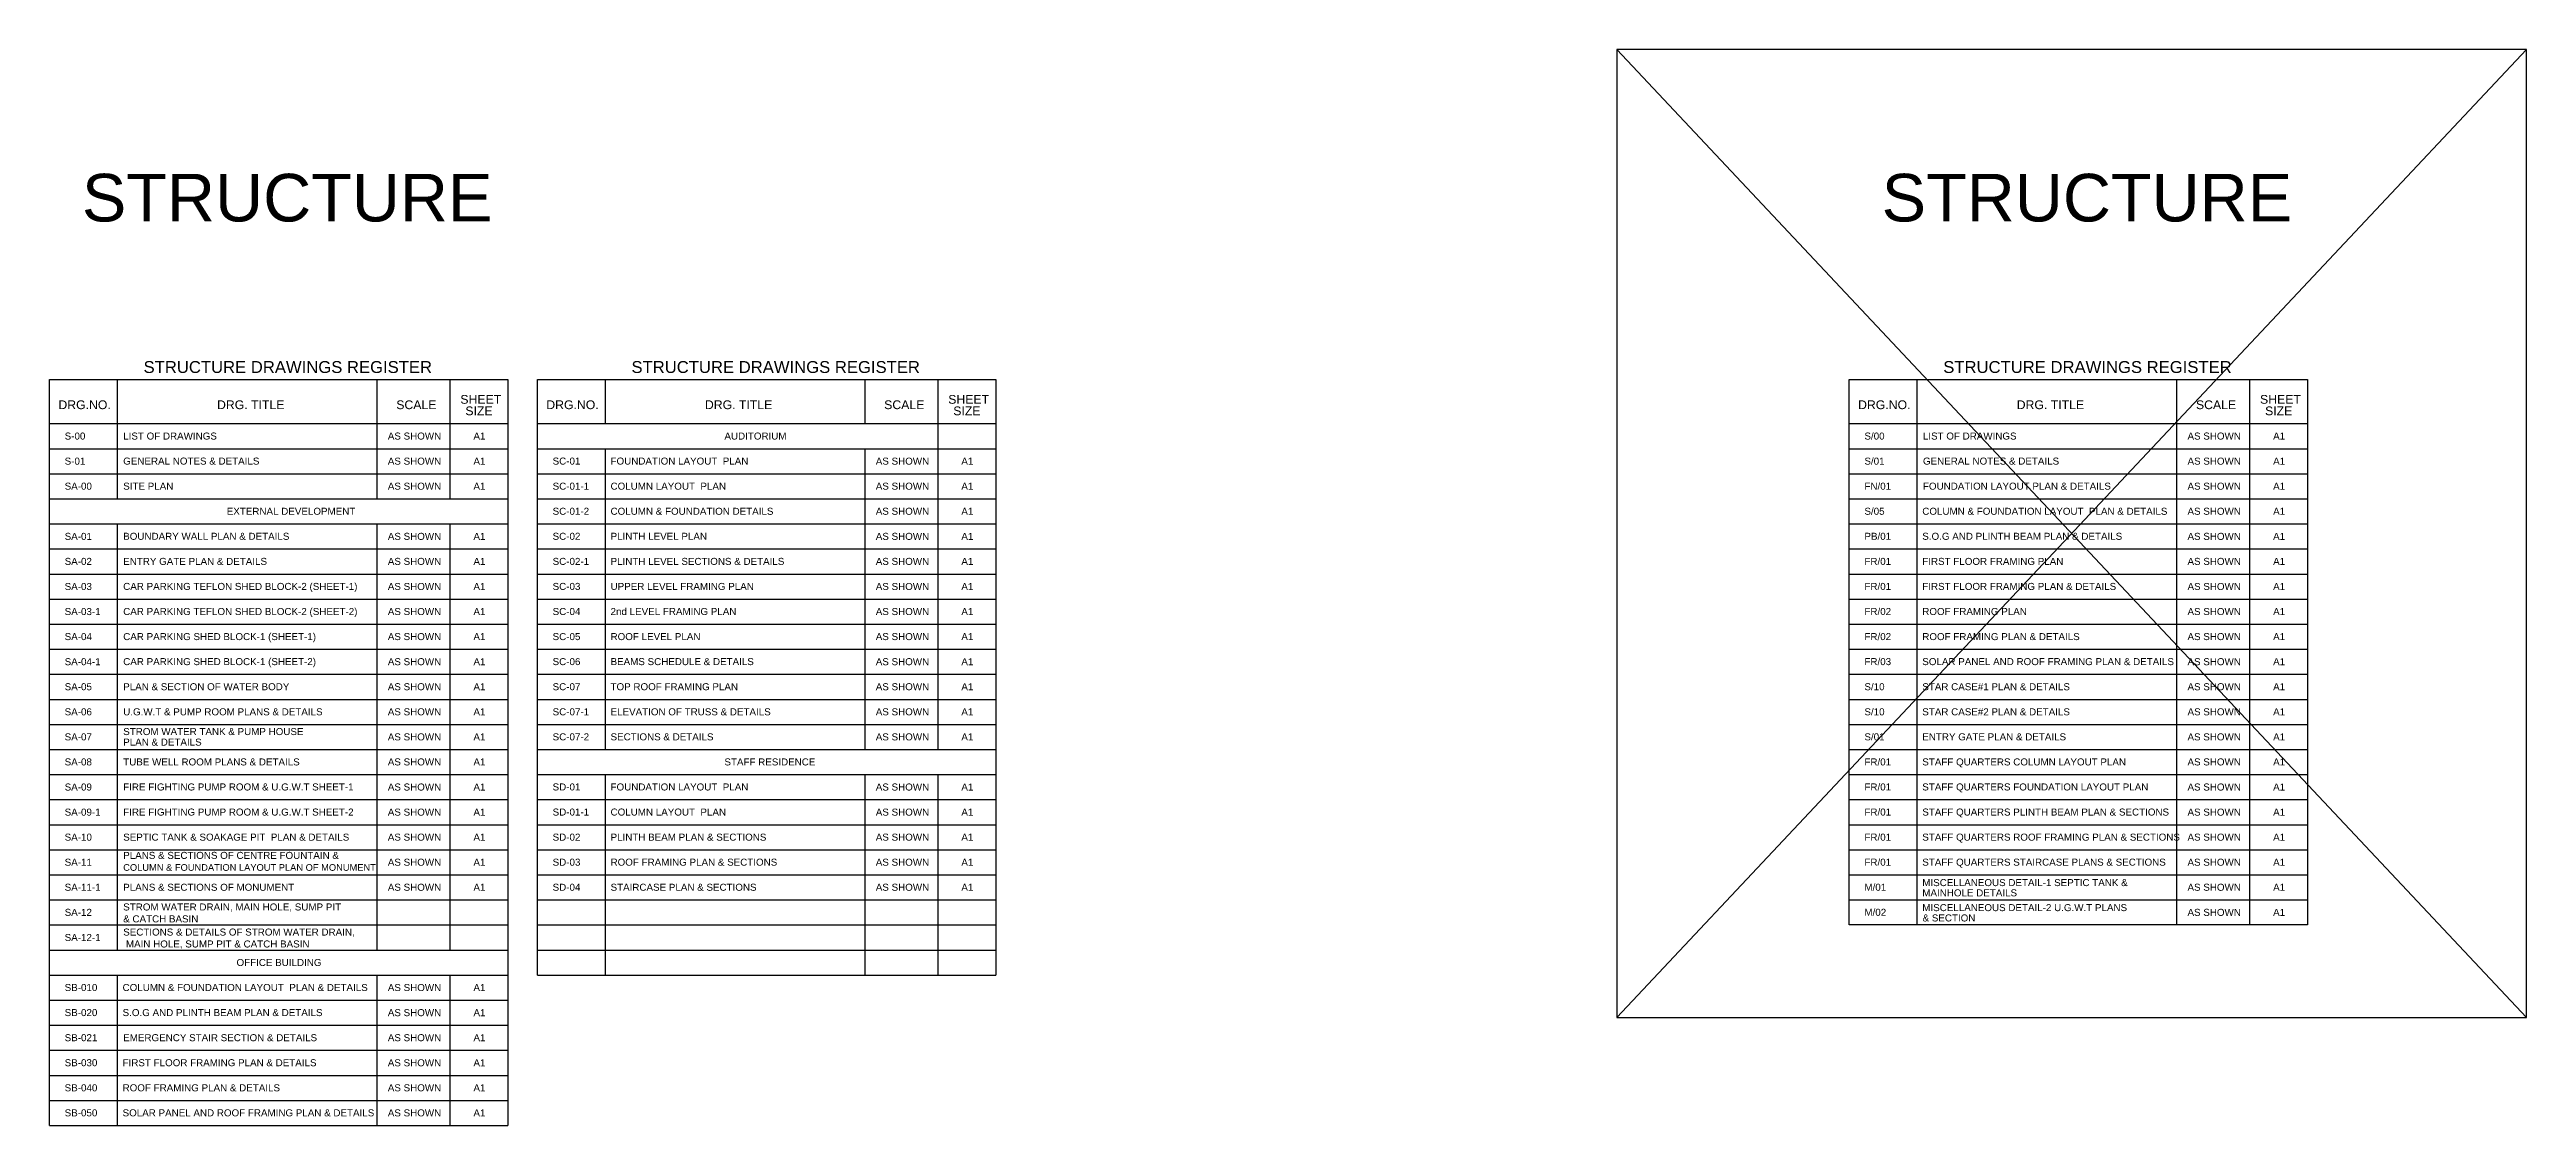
# Model space of a CAD drawing. Header units: inches. Extents: x 6561 to 10280, y -1121 to 496.
import ezdxf

# ---------------------------------------------------------------- set-up
doc = ezdxf.new("R2010")
doc.units = ezdxf.units.IN
doc.header["$LTSCALE"] = 10
doc.header["$MEASUREMENT"] = 0
doc.layers.add('S-SCHELUDEBOX', color=2, linetype='Continuous')
doc.layers.add('TEXT', color=2, linetype='Continuous')
doc.layers.add('TEXT_R', color=1, linetype='Continuous', lineweight=25)
doc.styles.add('Title Block A1$0$Arial', font='arial.ttf', dxfattribs={"height": 12})

msp = doc.modelspace()

# ---------------------------------------------------------------- linework, layer by layer
at = {"layer": 'S-SCHELUDEBOX'}
for p, q in [((6560.6, 0), (7248.9, 0)), ((6560.6, -1120.5), (6560.6, 0)), ((6662, 0), (6662, -179)), ((7052.2, 0), (7052.2, -179)), ((7161.9, 0), (7161.9, -179)), ((7293.3, 0), (7981.7, 0)), ((7293.3, -894.6), (7293.3, 0)), ((7394.8, 0), (7394.8, -66)), ((7784.9, 0), (7784.9, -66)), ((7894.6, 0), (7894.6, -555.6)), ((9263.3, 0), (9951.7, 0)), ((9263.3, -819.2), (9263.3, 0)), ((9364.7, 0), (9364.7, -819.2)), ((9754.9, 0), (9754.9, -819.2)), ((9864.6, 0), (9864.6, -819.2)), ((7248.9, 0), (7248.9, -1120.5)), ((7981.7, 0), (7981.7, -894.6)), ((9951.7, 0), (9951.7, -819.2)), ((7394.8, -103.7), (7394.8, -555.6)), ((7784.9, -103.7), (7784.9, -555.6)), ((6662, -216.6), (6662, -856.9)), ((7052.2, -216.6), (7052.2, -856.9)), ((7161.9, -216.6), (7161.9, -856.9)), ((7394.8, -593.3), (7394.8, -894.6)), ((7784.9, -593.3), (7784.9, -894.6)), ((7894.6, -593.3), (7894.6, -894.6)), ((6662, -894.6), (6662, -1120.5)), ((7052.2, -894.6), (7052.2, -1120.5)), ((7161.9, -894.6), (7161.9, -1120.5)), ((7293.3, -894.6), (7981.7, -894.6)), ((6560.6, -1120.5), (7248.9, -1120.5))]:
    msp.add_line(p, q, dxfattribs=at)
at = {"layer": 'TEXT', "color": 1}
for p, q in [((6560.6, -66), (7248.9, -66)), ((7293.3, -66), (7981.7, -66)), ((7293.3, -66), (7981.7, -66)), ((9263.3, -66), (9951.7, -66)), ((6560.6, -103.7), (7248.9, -103.7)), ((7293.3, -103.7), (7981.7, -103.7)), ((9263.3, -103.7), (9951.7, -103.7)), ((6560.6, -141.3), (7248.9, -141.3)), ((7293.3, -141.3), (7981.7, -141.3)), ((9263.3, -141.3), (9951.7, -141.3)), ((6560.6, -179), (7248.9, -179)), ((7293.3, -179), (7981.7, -179)), ((9263.3, -179), (9951.7, -179)), ((6560.6, -216.6), (7248.9, -216.6)), ((7293.3, -216.6), (7981.7, -216.6)), ((9263.3, -216.6), (9951.7, -216.6)), ((6560.6, -254.3), (7248.9, -254.3)), ((7293.3, -254.3), (7981.7, -254.3)), ((9263.3, -254.3), (9951.7, -254.3)), ((6560.6, -292), (7248.9, -292)), ((7293.3, -292), (7981.7, -292)), ((9263.3, -292), (9951.7, -292)), ((6560.6, -329.6), (7248.9, -329.6)), ((7293.3, -329.6), (7981.7, -329.6)), ((9263.3, -329.6), (9951.7, -329.6)), ((6560.6, -367.3), (7248.9, -367.3)), ((7293.3, -367.3), (7981.7, -367.3)), ((9263.3, -367.3), (9951.7, -367.3)), ((6560.6, -405), (7248.9, -405)), ((7293.3, -405), (7981.7, -405)), ((9263.3, -405), (9951.7, -405)), ((6560.6, -442.6), (7248.9, -442.6)), ((7293.3, -442.6), (7981.7, -442.6)), ((9263.3, -442.6), (9951.7, -442.6)), ((6560.6, -480.3), (7248.9, -480.3)), ((7293.3, -480.3), (7981.7, -480.3)), ((9263.3, -480.3), (9951.7, -480.3)), ((6560.6, -517.9), (7248.9, -517.9)), ((7293.3, -517.9), (7981.7, -517.9)), ((9263.3, -517.9), (9951.7, -517.9)), ((6560.6, -555.6), (7248.9, -555.6)), ((7293.3, -555.6), (7981.7, -555.6)), ((9263.3, -555.6), (9951.7, -555.6)), ((6560.6, -593.3), (7248.9, -593.3)), ((7293.3, -593.3), (7981.7, -593.3)), ((9263.3, -593.3), (9951.7, -593.3)), ((6560.6, -630.9), (7248.9, -630.9)), ((7293.3, -630.9), (7981.7, -630.9)), ((9263.3, -630.9), (9951.7, -630.9)), ((6560.6, -668.6), (7248.9, -668.6)), ((7293.3, -668.6), (7981.7, -668.6)), ((9263.3, -668.6), (9951.7, -668.6)), ((6560.6, -706.3), (7248.9, -706.3)), ((7293.3, -706.3), (7981.7, -706.3)), ((9263.3, -706.3), (9951.7, -706.3)), ((6560.6, -743.9), (7248.9, -743.9)), ((7293.3, -743.9), (7981.7, -743.9)), ((9263.3, -743.9), (9951.7, -743.9)), ((6560.6, -781.6), (7248.9, -781.6)), ((7293.3, -781.6), (7981.7, -781.6)), ((9263.3, -781.6), (9951.7, -781.6)), ((6560.6, -819.2), (7248.9, -819.2)), ((7293.3, -819.2), (7981.7, -819.2)), ((9951.7, -819.2), (9263.3, -819.2)), ((6560.6, -856.9), (7248.9, -856.9)), ((7293.3, -856.9), (7981.7, -856.9)), ((6560.6, -894.6), (7248.9, -894.6)), ((6560.6, -932.2), (7248.9, -932.2)), ((6560.6, -969.9), (7248.9, -969.9)), ((6560.6, -1007.6), (7248.9, -1007.6)), ((6560.6, -1045.2), (7248.9, -1045.2)), ((6560.6, -1082.9), (7248.9, -1082.9)), ((6560.6, -1120.5), (7248.9, -1120.5))]:
    msp.add_line(p, q, dxfattribs=at)
at = {"layer": 'TEXT_R'}
for p, q in [((10280.3, 496), (8914.1, -958.5)), ((8914.1, 496), (10280.3, -958.5))]:
    msp.add_line(p, q, dxfattribs=at)
msp.add_lwpolyline([(8914.1, -958.5), (10280.3, -958.5), (10280.3, 496), (8914.1, 496)], close=True, dxfattribs=at)

# ---------------------------------------------------------------- texts
at = {"layer": 'TEXT_R', "style": 'Title Block A1$0$Arial'}
for s, height, p in [('DRG.NO. ', 13.17, (6573.9, -44.3)), ('DRG. TITLE ', 13.175, (6812.1, -44.3)), ('SCALE ', 13.17, (7081.3, -44.3)), ('SHEET', 13.17, (7177.5, -36.2)), ('DRG.NO. ', 13.17, (7306.6, -44.3)), ('DRG. TITLE ', 13.175, (7544.8, -44.3)), ('SCALE ', 13.17, (7814, -44.3)), ('SHEET', 13.17, (7910.2, -36.2)), ('DRG.NO. ', 13.17, (9276.6, -44.3)), ('DRG. TITLE ', 13.175, (9514.8, -44.3)), ('SCALE ', 13.17, (9784, -44.3)), ('SHEET', 13.17, (9880.2, -36.2)), ('SIZE ', 13.17, (7185.1, -53.5)), ('SIZE ', 13.17, (7917.8, -53.5)), ('SIZE ', 13.17, (9887.8, -53.5)), ('S-00', 10.54, (6583.3, -90)), ('LIST OF DRAWINGS', 10.54, (6671.2, -90)), ('AS SHOWN', 10.54, (7068.6, -90)), ('A1', 10.54, (7197.2, -90)), ('S/00', 10.54, (9286.1, -90)), ('LIST OF DRAWINGS', 10.54, (9373.9, -90)), ('AS SHOWN', 10.54, (9771.3, -90)), ('A1', 10.54, (9899.9, -90)), ('S-01', 10.54, (6583.3, -127.7)), ('GENERAL NOTES & DETAILS ', 10.54, (6671.2, -127.6)), ('AS SHOWN', 10.54, (7068.6, -127.7)), ('A1', 10.54, (7197.2, -127.7)), ('SC-01', 10.54, (7316.1, -127.6)), ('FOUNDATION LAYOUT  PLAN', 10.54, (7403.1, -127.6)), ('AS SHOWN', 10.54, (7801.4, -127.7)), ('A1', 10.54, (7929.9, -127.7)), ('S/01', 10.54, (9286.1, -127.7)), ('GENERAL NOTES & DETAILS ', 10.54, (9374, -127.6)), ('AS SHOWN', 10.54, (9771.3, -127.7)), ('A1', 10.54, (9899.9, -127.7)), ('SA-00', 10.54, (6583.3, -165.3)), ('SITE PLAN', 10.54, (6671.2, -165.3)), ('AS SHOWN', 10.54, (7068.6, -165.3)), ('A1', 10.54, (7197.2, -165.3)), ('SC-01-1', 10.54, (7316.1, -165.3)), ('COLUMN LAYOUT  PLAN', 10.54, (7403.1, -165.3)), ('AS SHOWN', 10.54, (7801.4, -165.3)), ('A1', 10.54, (7929.9, -165.3)), ('FN/01', 10.54, (9286.1, -165.3)), ('FOUNDATION LAYOUT PLAN & DETAILS ', 10.54, (9374, -165.3)), ('AS SHOWN', 10.54, (9771.3, -165.3)), ('A1', 10.54, (9899.9, -165.3)), ('SC-01-2', 10.54, (7316.1, -203)), ('COLUMN & FOUNDATION DETAILS ', 10.54, (7403.1, -203)), ('AS SHOWN', 10.54, (7801.4, -203)), ('A1', 10.54, (7929.9, -203)), ('S/05', 10.54, (9286.1, -203)), ('COLUMN & FOUNDATION LAYOUT  PLAN & DETAILS ', 10.54, (9373, -203)), ('AS SHOWN', 10.54, (9771.3, -203)), ('A1', 10.54, (9899.9, -203)), ('SA-01', 10.54, (6583.3, -240.7)), ('BOUNDARY WALL PLAN & DETAILS ', 10.54, (6671.2, -240.6)), ('AS SHOWN', 10.54, (7068.6, -240.7)), ('A1', 10.54, (7197.2, -240.7)), ('SC-02', 10.54, (7316.1, -240.6)), ('PLINTH LEVEL PLAN', 10.54, (7403.1, -240.6)), ('AS SHOWN', 10.54, (7801.4, -240.7)), ('A1', 10.54, (7929.9, -240.7)), ('PB/01', 10.54, (9286.1, -240.6)), ('S.O.G AND PLINTH BEAM PLAN & DETAILS ', 10.54, (9373, -240.6)), ('AS SHOWN', 10.54, (9771.3, -240.7)), ('A1', 10.54, (9899.9, -240.7)), ('SA-02', 10.54, (6583.3, -278.3)), ('ENTRY GATE PLAN & DETAILS ', 10.54, (6671.2, -278.3)), ('AS SHOWN', 10.54, (7068.6, -278.3)), ('A1', 10.54, (7197.2, -278.3)), ('SC-02-1', 10.54, (7316.1, -278.3)), ('PLINTH LEVEL SECTIONS & DETAILS ', 10.54, (7403.1, -278.3)), ('AS SHOWN', 10.54, (7801.4, -278.3)), ('A1', 10.54, (7929.9, -278.3)), ('FR/01', 10.54, (9286.1, -278.3)), ('FIRST FLOOR FRAMING PLAN ', 10.54, (9373, -278.3)), ('AS SHOWN', 10.54, (9771.3, -278.3)), ('A1', 10.54, (9899.9, -278.3)), ('SA-03', 10.54, (6583.3, -316)), ('CAR PARKING TEFLON SHED BLOCK-2 (SHEET-1)', 10.54, (6671.2, -315.9)), ('AS SHOWN', 10.54, (7068.6, -316)), ('A1', 10.54, (7197.2, -316)), ('SC-03', 10.54, (7316.1, -315.9)), ('UPPER LEVEL FRAMING PLAN ', 10.54, (7403.1, -315.9)), ('AS SHOWN', 10.54, (7801.4, -316)), ('A1', 10.54, (7929.9, -316)), ('FR/01', 10.54, (9286.1, -315.9)), ('FIRST FLOOR FRAMING PLAN & DETAILS ', 10.54, (9373, -315.9)), ('AS SHOWN', 10.54, (9771.3, -316)), ('A1', 10.54, (9899.9, -316)), ('SA-03-1', 10.54, (6583.3, -353.7)), ('CAR PARKING TEFLON SHED BLOCK-2 (SHEET-2)', 10.54, (6671.2, -353.6)), ('AS SHOWN', 10.54, (7068.6, -353.7)), ('A1', 10.54, (7197.2, -353.7)), ('SC-04', 10.54, (7316.1, -353.6)), ('2nd LEVEL FRAMING PLAN ', 10.54, (7403.1, -353.6)), ('AS SHOWN', 10.54, (7801.4, -353.7)), ('A1', 10.54, (7929.9, -353.7)), ('FR/02', 10.54, (9286.1, -353.6)), ('ROOF FRAMING PLAN ', 10.54, (9373, -353.6)), ('AS SHOWN', 10.54, (9771.3, -353.7)), ('A1', 10.54, (9899.9, -353.7)), ('SA-04', 10.54, (6583.3, -391.3)), ('CAR PARKING SHED BLOCK-1 (SHEET-1)', 10.54, (6671.2, -391.3)), ('AS SHOWN', 10.54, (7068.6, -391.3)), ('A1', 10.54, (7197.2, -391.3)), ('SC-05', 10.54, (7316.1, -391.3)), ('ROOF LEVEL PLAN', 10.54, (7403.1, -391.3)), ('AS SHOWN', 10.54, (7801.4, -391.3)), ('A1', 10.54, (7929.9, -391.3)), ('FR/02', 10.54, (9286.1, -391.3)), ('ROOF FRAMING PLAN & DETAILS ', 10.54, (9373, -391.3)), ('AS SHOWN', 10.54, (9771.3, -391.3)), ('A1', 10.54, (9899.9, -391.3)), ('SA-04-1', 10.54, (6583.3, -429)), ('CAR PARKING SHED BLOCK-1 (SHEET-2)', 10.54, (6671.2, -428.9)), ('AS SHOWN', 10.54, (7068.6, -429)), ('A1', 10.54, (7197.2, -429)), ('SC-06', 10.54, (7316.1, -428.9)), ('BEAMS SCHEDULE & DETAILS', 10.54, (7403.1, -428.9)), ('AS SHOWN', 10.54, (7801.4, -429)), ('A1', 10.54, (7929.9, -429)), ('FR/03', 10.54, (9286.1, -428.9)), ('SOLAR PANEL AND ROOF FRAMING PLAN & DETAILS   ', 10.54, (9373, -428.9)), ('AS SHOWN', 10.54, (9771.3, -429)), ('A1', 10.54, (9899.9, -429)), ('SA-05', 10.54, (6583.3, -466.6)), ('PLAN & SECTION OF WATER BODY ', 10.54, (6671.2, -466.6)), ('AS SHOWN', 10.54, (7068.6, -466.6)), ('A1', 10.54, (7197.2, -466.6)), ('SC-07', 10.54, (7316.1, -466.6)), ('TOP ROOF FRAMING PLAN', 10.54, (7403.1, -466.6)), ('AS SHOWN', 10.54, (7801.4, -466.6)), ('A1', 10.54, (7929.9, -466.6)), ('S/10', 10.54, (9286.1, -466.6)), ('STAR CASE#1 PLAN & DETAILS ', 10.54, (9373, -466.6)), ('AS SHOWN', 10.54, (9771.3, -466.6)), ('A1', 10.54, (9899.9, -466.6)), ('SA-06', 10.54, (6583.3, -504.3)), ('U.G.W.T & PUMP ROOM PLANS & DETAILS', 10.54, (6671.2, -504.3)), ('AS SHOWN', 10.54, (7068.6, -504.3)), ('A1', 10.54, (7197.2, -504.3)), ('SC-07-1', 10.54, (7316.1, -504.3)), ('ELEVATION OF TRUSS & DETAILS', 10.54, (7403.1, -504.3)), ('AS SHOWN', 10.54, (7801.4, -504.3)), ('A1', 10.54, (7929.9, -504.3)), ('S/10', 10.54, (9286.1, -504.3)), ('STAR CASE#2 PLAN & DETAILS ', 10.54, (9373, -504.3)), ('AS SHOWN', 10.54, (9771.3, -504.3)), ('A1', 10.54, (9899.9, -504.3)), ('SA-07', 10.54, (6583.3, -542)), ('STROM WATER TANK & PUMP HOUSE', 10.54, (6671.2, -534)), ('PLAN & DETAILS', 10.54, (6671.2, -549.8)), ('AS SHOWN', 10.54, (7068.6, -542)), ('A1', 10.54, (7197.2, -542)), ('SC-07-2', 10.54, (7316.1, -541.9)), ('SECTIONS & DETAILS', 10.54, (7403.1, -541.9)), ('AS SHOWN', 10.54, (7801.4, -542)), ('A1', 10.54, (7929.9, -542)), ('S/01', 10.54, (9286.1, -541.9)), ('ENTRY GATE PLAN & DETAILS ', 10.54, (9373, -541.9)), ('AS SHOWN', 10.54, (9771.3, -542)), ('A1', 10.54, (9899.9, -542)), ('SA-08', 10.54, (6583.3, -579.6)), ('TUBE WELL ROOM PLANS & DETAILS ', 10.54, (6671.2, -579.6)), ('AS SHOWN', 10.54, (7068.6, -579.6)), ('A1', 10.54, (7197.2, -579.6)), ('FR/01', 10.54, (9286.1, -579.6)), ('STAFF QUARTERS COLUMN LAYOUT PLAN ', 10.54, (9373, -579.6)), ('AS SHOWN', 10.54, (9771.3, -579.6)), ('A1', 10.54, (9899.9, -579.6)), ('SA-09', 10.54, (6583.3, -617.3)), ('FIRE FIGHTING PUMP ROOM & U.G.W.T SHEET-1 ', 10.54, (6671.2, -617.2)), ('AS SHOWN', 10.54, (7068.6, -617.3)), ('A1', 10.54, (7197.2, -617.3)), ('SD-01', 10.54, (7316.1, -617.2)), ('FOUNDATION LAYOUT  PLAN', 10.54, (7403.1, -617.2)), ('AS SHOWN', 10.54, (7801.4, -617.3)), ('A1', 10.54, (7929.9, -617.3)), ('FR/01', 10.54, (9286.1, -617.2)), ('STAFF QUARTERS FOUNDATION LAYOUT PLAN ', 10.54, (9373, -617.2)), ('AS SHOWN', 10.54, (9771.3, -617.3)), ('A1', 10.54, (9899.9, -617.3)), ('SA-09-1', 10.54, (6583.3, -655)), ('FIRE FIGHTING PUMP ROOM & U.G.W.T SHEET-2', 10.54, (6671.2, -654.9)), ('AS SHOWN', 10.54, (7068.6, -655)), ('A1', 10.54, (7197.2, -655)), ('SD-01-1', 10.54, (7316.1, -654.9)), ('COLUMN LAYOUT  PLAN', 10.54, (7403.1, -654.9)), ('AS SHOWN', 10.54, (7801.4, -655)), ('A1', 10.54, (7929.9, -655)), ('FR/01', 10.54, (9286.1, -654.9)), ('STAFF QUARTERS PLINTH BEAM PLAN & SECTIONS ', 10.54, (9373, -654.9)), ('AS SHOWN', 10.54, (9771.3, -655)), ('A1', 10.54, (9899.9, -655)), ('SA-10', 10.54, (6583.3, -692.6)), ('SEPTIC TANK & SOAKAGE PIT  PLAN & DETAILS ', 10.54, (6671.2, -692.6)), ('AS SHOWN', 10.54, (7068.6, -692.6)), ('A1', 10.54, (7197.2, -692.6)), ('SD-02', 10.54, (7316.1, -692.6)), ('PLINTH BEAM PLAN & SECTIONS', 10.54, (7403.1, -692.6)), ('AS SHOWN', 10.54, (7801.4, -692.6)), ('A1', 10.54, (7929.9, -692.6)), ('FR/01', 10.54, (9286.1, -692.6)), ('STAFF QUARTERS ROOF FRAMING PLAN & SECTIONS ', 10.54, (9373, -692.6)), ('AS SHOWN', 10.54, (9771.3, -692.6)), ('A1', 10.54, (9899.9, -692.6)), ('SA-11', 10.54, (6583.3, -730.3)), ('COLUMN & FOUNDATION LAYOUT PLAN OF MONUMENT ', 10, (6671.2, -737.9)), ('PLANS & SECTIONS OF CENTRE FOUNTAIN &', 10.54, (6671.2, -720)), ('AS SHOWN', 10.54, (7068.6, -730.3)), ('A1', 10.54, (7197.2, -730.3)), ('SD-03', 10.54, (7316.1, -730.2)), ('ROOF FRAMING PLAN & SECTIONS', 10.54, (7403.1, -730.2)), ('AS SHOWN', 10.54, (7801.4, -730.3)), ('A1', 10.54, (7929.9, -730.3)), ('FR/01', 10.54, (9286.1, -730.2)), ('STAFF QUARTERS STAIRCASE PLANS & SECTIONS ', 10.54, (9373, -730.2)), ('AS SHOWN', 10.54, (9771.3, -730.3)), ('A1', 10.54, (9899.9, -730.3)), ('SA-11-1', 10.54, (6583.3, -767.9)), ('PLANS & SECTIONS OF MONUMENT ', 10.54, (6671.2, -767.9)), ('AS SHOWN', 10.54, (7068.6, -767.9)), ('A1', 10.54, (7197.2, -767.9)), ('SD-04', 10.54, (7316.1, -767.9)), ('STAIRCASE PLAN & SECTIONS', 10.54, (7403.1, -767.9)), ('AS SHOWN', 10.54, (7801.4, -767.9)), ('A1', 10.54, (7929.9, -767.9)), ('M/01', 10.54, (9286.1, -767.9)), ('MISCELLANEOUS DETAIL-1 SEPTIC TANK & ', 10.54, (9373, -760.9)), ('MAINHOLE DETAILS', 10.54, (9373, -776.3)), ('AS SHOWN', 10.54, (9771.3, -767.9)), ('A1', 10.54, (9899.9, -767.9)), ('SA-12', 10.54, (6583.3, -805.6)), ('& CATCH BASIN ', 10.54, (6671.2, -815.4)), ('STROM WATER DRAIN, MAIN HOLE, SUMP PIT', 10.54, (6671.2, -797.5)), ('M/02', 10.54, (9286.1, -805.5)), (' & SECTION ', 10.54, (9369.3, -814)), ('MISCELLANEOUS DETAIL-2 U.G.W.T PLANS', 10.54, (9373, -798.5)), ('AS SHOWN', 10.54, (9771.3, -805.6)), ('A1', 10.54, (9899.9, -805.6)), ('SA-12-1', 10.54, (6583.3, -843.3)), ('SECTIONS & DETAILS OF STROM WATER DRAIN, ', 10.54, (6671.2, -835.2)), (' MAIN HOLE, SUMP PIT & CATCH BASIN ', 10.54, (6671.2, -853.1)), ('SB-010', 10.54, (6583.3, -918.5)), ('COLUMN & FOUNDATION LAYOUT  PLAN & DETAILS ', 10.54, (6670.3, -918.5)), ('AS SHOWN', 10.54, (7068.6, -918.6)), ('A1', 10.54, (7197.2, -918.6)), ('SB-020', 10.54, (6583.3, -956.2)), ('S.O.G AND PLINTH BEAM PLAN & DETAILS ', 10.54, (6670.3, -956.2)), ('AS SHOWN', 10.54, (7068.6, -956.3)), ('A1', 10.54, (7197.2, -956.3)), ('SB-021', 10.54, (6583.3, -993.9)), ('EMERGENCY STAIR SECTION & DETAILS ', 10.54, (6671.2, -993.9)), ('AS SHOWN', 10.54, (7068.6, -993.9)), ('A1', 10.54, (7197.2, -993.9)), ('SB-030', 10.54, (6583.3, -1031.5)), ('FIRST FLOOR FRAMING PLAN & DETAILS ', 10.54, (6670.3, -1031.5)), ('AS SHOWN', 10.54, (7068.6, -1031.6)), ('A1', 10.54, (7197.2, -1031.6)), ('SB-040', 10.54, (6583.3, -1069.2)), ('ROOF FRAMING PLAN & DETAILS ', 10.54, (6670.3, -1069.2)), ('AS SHOWN', 10.54, (7068.6, -1069.2)), ('A1', 10.54, (7197.2, -1069.2)), ('SB-050', 10.54, (6583.3, -1106.8)), ('SOLAR PANEL AND ROOF FRAMING PLAN & DETAILS   ', 10.54, (6670.3, -1106.8)), ('AS SHOWN', 10.54, (7068.6, -1106.9)), ('A1', 10.54, (7197.2, -1106.9))]:
    msp.add_text(s, height=height, dxfattribs=at).set_placement(p)
at = {"layer": 'TEXT_R', "color": 2, "style": 'Title Block A1$0$Arial'}
for s, p in [('AUDITORIUM', (7574.1, -90)), ('EXTERNAL DEVELOPMENT', (6826.7, -203)), ('STAFF RESIDENCE', (7574.1, -579.6)), ('OFFICE BUILDING', (6841.4, -880.9))]:
    msp.add_text(s, height=10.54, dxfattribs=at).set_placement(p)
at = {"layer": 'TEXT_R', "attachment_point": 1, "style": 'Title Block A1$0$Arial'}
for s, insert, char_height, width in [('{\\C250;STRUCTURE}', (6609.2, 309.2), 71.566, 516.663), ('{\\C250;STRUCTURE}', (9312, 309.2), 71.566, 516.663), ('STRUCTURE DRAWINGS REGISTER', (6701.8, 27.9), 17.891, 510.467), ('STRUCTURE DRAWINGS REGISTER', (7434.5, 27.9), 17.891, 510.467), ('STRUCTURE DRAWINGS REGISTER', (9404.5, 27.9), 17.891, 510.467)]:
    msp.add_mtext(s, dxfattribs=dict(at, insert=insert, char_height=char_height, width=width))

doc.saveas('drawing.dxf')
